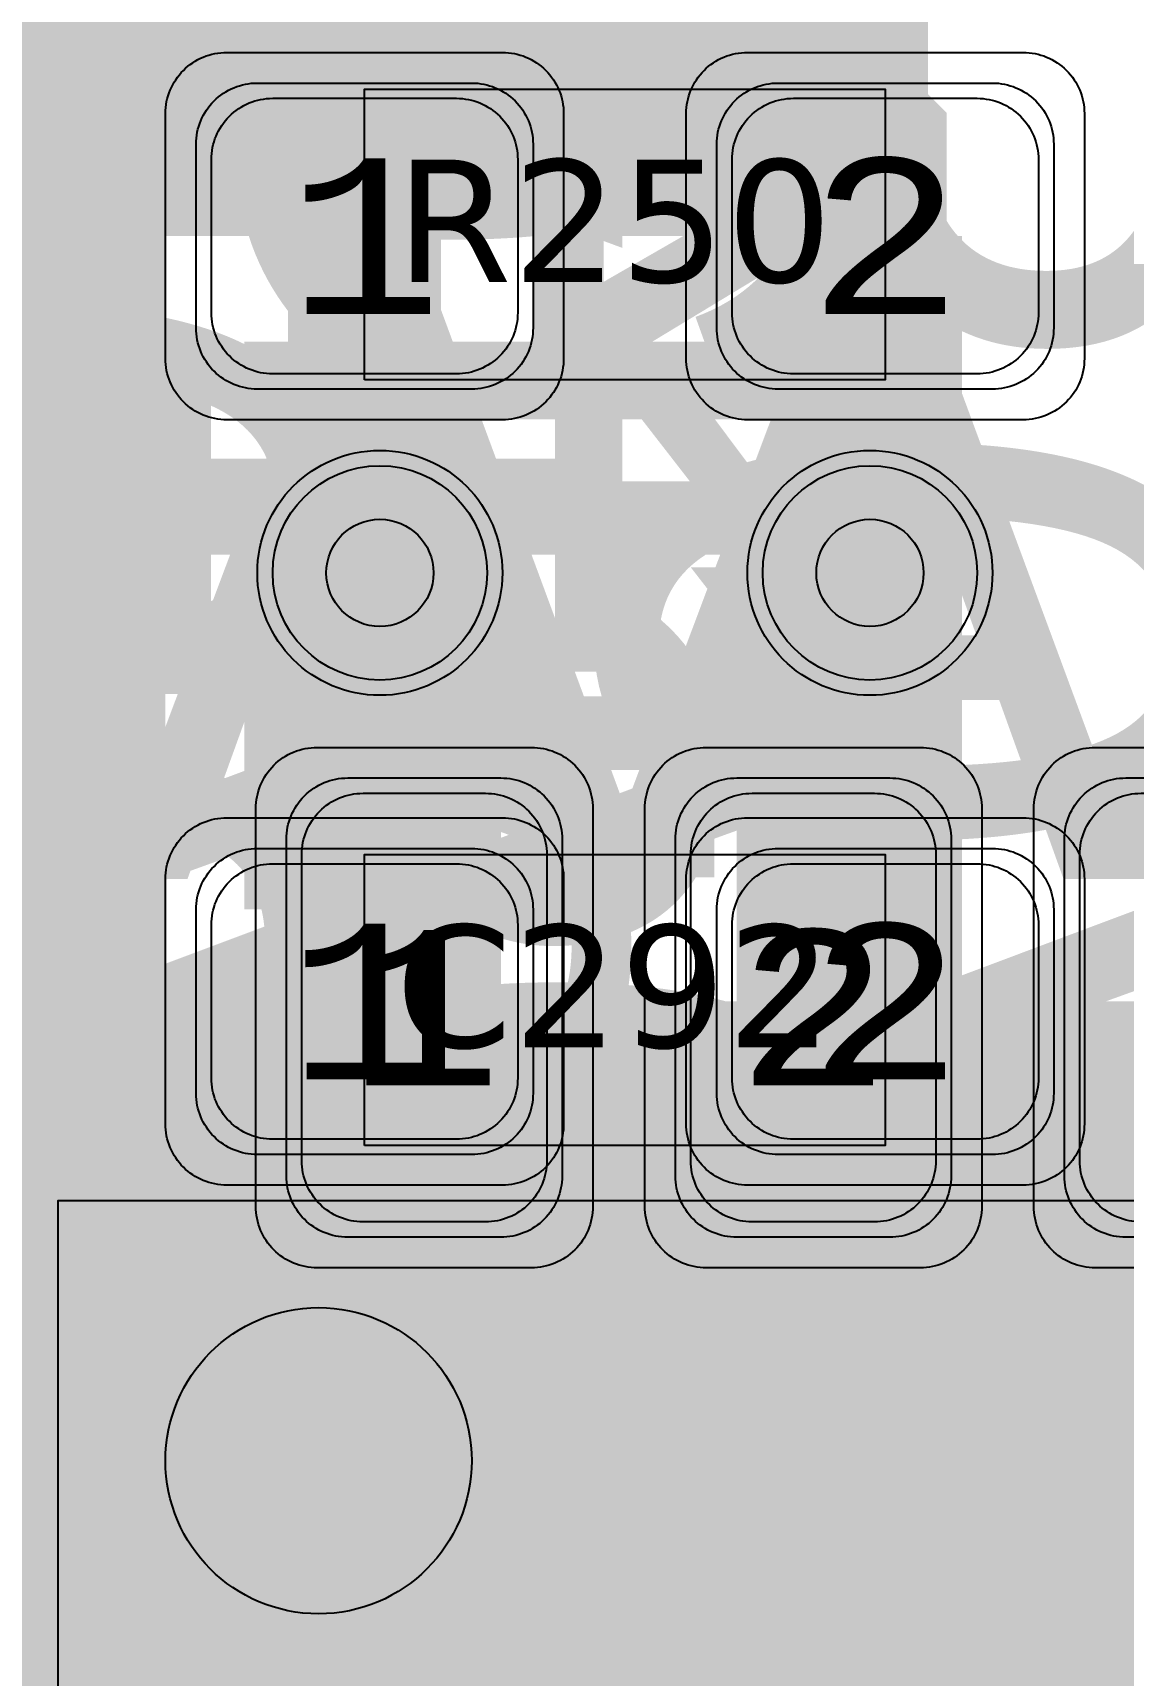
# Model space of a CAD drawing. Extents: x -28 to 199, y -61 to 255.
# Drawn here: x 35.07 to 38.63, y 147.3 to 152.66 of the extents above; entities that cross this region are included whole.
import ezdxf
from ezdxf.enums import TextEntityAlignment as Align

# ---------------------------------------------------------------- set-up
doc = ezdxf.new("R2010")
doc.units = 0
doc.header["$MEASUREMENT"] = 0
for name, color, linetype in [('ASSEMBLY_OUTLINES_BTM', 191, 'CONTINUOUS'), ('ASSEMBLY_OUTLINES_TOP', 102, 'CONTINUOUS'), ('ASSEMBLY_PART_NUMBERS_BTM', 191, 'CONTINUOUS'), ('ASSEMBLY_PART_NUMBERS_TOP', 102, 'CONTINUOUS'), ('ASSEMBLY_REF_DES_TOP', 102, 'CONTINUOUS'), ('DRILL_DRAWING', 21, 'CONTINUOUS'), ('GENERATED_SILKSCREEN_BTM', 255, 'CONTINUOUS'), ('GENERATED_SILKSCREEN_TOP', 140, 'CONTINUOUS'), ('PART_PADS_SMD_BTM', 10, 'CONTINUOUS'), ('PART_PADS_SMD_TOP', 150, 'CONTINUOUS'), ('PIN_NUMBERS_BTM', 8, 'CONTINUOUS'), ('PIN_NUMBERS_TOP', 8, 'CONTINUOUS'), ('PLACEMENT_OUTLINES_BTM', 222, 'CONTINUOUS'), ('PLACEMENT_OUTLINES_TOP', 130, 'CONTINUOUS'), ('PLANE_SHAPES_LAYER_2', 230, 'CONTINUOUS'), ('PLANE_SHAPES_LAYER_3', 81, 'CONTINUOUS'), ('SILKSCREEN_OUTLINES_BTM', 211, 'CONTINUOUS'), ('SILKSCREEN_OUTLINES_TOP', 150, 'CONTINUOUS'), ('SILKSCREEN_REF_DES_TOP', 150, 'CONTINUOUS'), ('SOLDERMASK_PADS_BTM', 12, 'CONTINUOUS'), ('SOLDERMASK_PADS_TOP', 180, 'CONTINUOUS'), ('SOLDERPASTE_PADS_BTM', 12, 'CONTINUOUS'), ('SOLDERPASTE_PADS_TOP', 180, 'CONTINUOUS'), ('TRACES_LAYER_BOTTOM', 10, 'CONTINUOUS'), ('TRACES_LAYER_TOP', 150, 'CONTINUOUS'), ('VIA_HOLES_LAYER_2', 30, 'CONTINUOUS'), ('VIA_HOLES_LAYER_3', 30, 'CONTINUOUS'), ('VIA_HOLES_LAYER_BOTTOM', 30, 'CONTINUOUS'), ('VIA_HOLES_LAYER_TOP', 30, 'CONTINUOUS'), ('VIA_PADS_LAYER_2', 230, 'CONTINUOUS'), ('VIA_PADS_LAYER_3', 81, 'CONTINUOUS'), ('VIA_PADS_LAYER_BOTTOM', 10, 'CONTINUOUS'), ('VIA_PADS_LAYER_TOP', 150, 'CONTINUOUS')]:
    doc.layers.add(name, color=color, linetype=linetype)
doc.styles.add('COURIER_NEW', font='COUR.TTF')
doc.styles.add('VERDANA', font='verdana.TTF')
doc.styles.add('VERIBEST_GERBER_0', font='txt')

msp = doc.modelspace()

# ---------------------------------------------------------------- hatches: boundary and pattern name
at = {"layer": 'ASSEMBLY_OUTLINES_BTM'}
h = msp.add_hatch(color=256, dxfattribs=at)
edge = h.paths.add_edge_path()
edge.add_arc((36, 148), 0.5, 0, 360)
at = {"layer": 'PLANE_SHAPES_LAYER_2'}
h = msp.add_hatch(color=256, dxfattribs=at)
h.paths.add_polyline_path([(169.5, 129.25), (149.5, 129.25), (142.25, 122), (142.25, 90.5), (147.5, 90.5), (147.5, 80), (154, 80), (154, 69.25), (131.75, 69.25), (131.75, 73.25), (121.25, 73.25), (121.25, 81), (110.5, 81), (110.5, 125.75), (106.5, 125.75), (106.5, 128.75), (93.5, 128.75), (93.5, 120.25), (91.75, 120.25), (91.75, 121.5), (80, 121.5), (80, 118.25), (73.25, 118.25), (73.25, 124.5), (67.5, 124.5), (67.5, 128), (57.75, 128), (57.75, 120.25), (55.25, 120.25), (55.25, 121.5), (47.5, 121.5), (47.5, 119), (35, 119), (35, 134.75), (32.75, 134.75), (32.75, 159.75), (29.25, 159.75), (29.25, 175.25), (22.5, 175.25), (22.5, 195.25), (17.25, 195.25), (17.25, 198), (22.5, 198), (22.5, 216.5), (40.25, 216.5), (40.25, 235.5), (54.5, 235.5), (54.5, 254), (87.25, 254), (87.25, 236.25), (86.25, 236.25), (86.25, 228.75), (81, 228.75), (81, 218.75), (95.25, 218.75), (95.25, 194.5), (87, 194.5), (87, 172), (131.1, 172), (131.1, 208.75), (115.5, 208.75), (115.5, 213.75), (106.75, 213.75), (106.75, 218.75), (110.25, 222.25), (110.25, 226.25), (142.5, 226.25), (142.5, 221.5), (160.5, 221.5), (160.5, 240.75), (169.5, 240.75)])
h.paths.add_polyline_path([(35.5, 149.5), (41.75, 149.5), (41.75, 152), (39.25, 152), (39.25, 154), (37.75, 154), (37.75, 152), (35.5, 152)], flags=16)
h.paths.add_polyline_path([(37.5, 125.75), (37.5, 128.75), (42.75, 128.75), (42.75, 125.75)], flags=16)
h.paths.add_polyline_path([(52, 127.75), (52, 130.75), (54.25, 130.75), (54.25, 127.75)], flags=16)
h.paths.add_polyline_path([(50.75, 219.5), (50.75, 226.5), (71.75, 226.5), (71.75, 219.5)], flags=16)
h.paths.add_polyline_path([(66.5, 150.75), (66.5, 177.5), (72.25, 177.5), (72.25, 150.75)], flags=16)
h.paths.add_polyline_path([(47.25, 185.25), (73, 185.25), (73, 188.25), (70.25, 188.25), (70.25, 191), (47.25, 191)], flags=16)
h.paths.add_polyline_path([(84.5, 208), (84.5, 212.75), (85, 212.75), (85, 208)], flags=16)
h.paths.add_polyline_path([(61.5, 137.25), (87.75, 137.25), (87.75, 140.5), (84.75, 140.5), (84.75, 143), (61.5, 143)], flags=16)
h.paths.add_polyline_path([(88.75, 127), (88.75, 130), (91, 130), (91, 127)], flags=16)
h.paths.add_polyline_path([(85.5, 130.25), (85.5, 132.5), (91, 132.5), (91, 130.25)], flags=16)
h.paths.add_polyline_path([(108.75, 142.25), (135.75, 142.25), (135.75, 145.75), (132.25, 145.75), (132.25, 149), (108.75, 149)], flags=16)
h.paths.add_polyline_path([(114.25, 126.75), (140.75, 126.75), (140.75, 129.75), (137.25, 129.75), (137.25, 133), (114.25, 133)], flags=16)
h.paths.add_polyline_path([(155.25, 180.25), (166.25, 180.25), (166.25, 186.25), (152.25, 186.25), (152.25, 183), (155.25, 183)], flags=16)
at = {"layer": 'PLANE_SHAPES_LAYER_3'}
h = msp.add_hatch(color=256, dxfattribs=at)
h.paths.add_polyline_path([(169.5, 129.25), (149.5, 129.25), (142.25, 122), (142.25, 90.5), (147.5, 90.5), (147.5, 80), (154, 80), (154, 69.25), (131.75, 69.25), (131.75, 73.25), (121.25, 73.25), (121.25, 81), (110.5, 81), (110.5, 125.75), (106.5, 125.75), (106.5, 128.75), (93.5, 128.75), (93.5, 120.25), (91.75, 120.25), (91.75, 121.5), (80, 121.5), (80, 118.25), (73.25, 118.25), (73.25, 124.5), (67.5, 124.5), (67.5, 127.75), (58.25, 127.75), (58.25, 130.25), (88.75, 130.25), (88.75, 127), (91, 127), (91, 132.5), (55, 132.5), (55, 131.25), (52, 131.25), (52, 127.75), (55, 127.75), (55, 127.25), (57.75, 127.25), (57.75, 120.25), (55.25, 120.25), (55.25, 121.5), (47.5, 121.5), (47.5, 119), (35, 119), (35, 134.75), (32.75, 134.75), (32.75, 159.75), (29.25, 159.75), (29.25, 175.25), (22.5, 175.25), (22.5, 195.25), (17.25, 195.25), (17.25, 198), (22.5, 198), (22.5, 216.5), (40.25, 216.5), (40.25, 235.5), (54.5, 235.5), (54.5, 254), (87.25, 254), (87.25, 236.25), (86.25, 236.25), (86.25, 228.75), (81, 228.75), (81, 218.75), (95.25, 218.75), (95.25, 194.5), (87, 194.5), (87, 172), (131.1, 172), (131.1, 208.75), (115.5, 208.75), (115.5, 213.75), (106.75, 213.75), (106.75, 218.75), (110.25, 222.25), (110.25, 226.25), (142.5, 226.25), (142.5, 221.5), (160.5, 221.5), (160.5, 240.75), (169.5, 240.75)])
h.paths.add_polyline_path([(35.5, 149.5), (41.75, 149.5), (41.75, 152), (39.25, 152), (39.25, 154), (37.75, 154), (37.75, 152), (35.5, 152)], flags=16)
h.paths.add_polyline_path([(37.5, 125.75), (37.5, 128.75), (42.75, 128.75), (42.75, 125.75)], flags=16)
h.paths.add_polyline_path([(50.75, 219.5), (50.75, 226.5), (71.75, 226.5), (71.75, 219.5)], flags=16)
h.paths.add_polyline_path([(66.5, 150.75), (66.5, 177.5), (72.25, 177.5), (72.25, 150.75)], flags=16)
h.paths.add_polyline_path([(47.25, 185.25), (73, 185.25), (73, 188.25), (70.25, 188.25), (70.25, 191), (47.25, 191)], flags=16)
h.paths.add_polyline_path([(84.5, 208), (84.5, 212.75), (85, 212.75), (85, 208)], flags=16)
h.paths.add_polyline_path([(61.5, 137.25), (87.75, 137.25), (87.75, 140.5), (84.75, 140.5), (84.75, 143), (61.5, 143)], flags=16)
h.paths.add_polyline_path([(108.75, 142.25), (135.75, 142.25), (135.75, 145.75), (132.25, 145.75), (132.25, 149), (108.75, 149)], flags=16)
h.paths.add_polyline_path([(114.25, 126.75), (140.75, 126.75), (140.75, 129.75), (137.25, 129.75), (137.25, 133), (114.25, 133)], flags=16)
h.paths.add_polyline_path([(155.25, 180.25), (166.25, 180.25), (166.25, 186.25), (152.25, 186.25), (152.25, 183), (155.25, 183)], flags=16)
at = {"layer": 'VIA_HOLES_LAYER_2'}
h = msp.add_hatch(color=256, dxfattribs=at)
edge = h.paths.add_edge_path()
edge.add_arc((36.2, 150.9), 0.175, 0, 360)
h = msp.add_hatch(color=256, dxfattribs=at)
edge = h.paths.add_edge_path()
edge.add_arc((37.8, 150.9), 0.175, 0, 360)
at = {"layer": 'VIA_HOLES_LAYER_3'}
h = msp.add_hatch(color=256, dxfattribs=at)
edge = h.paths.add_edge_path()
edge.add_arc((36.2, 150.9), 0.175, 0, 360)
h = msp.add_hatch(color=256, dxfattribs=at)
edge = h.paths.add_edge_path()
edge.add_arc((37.8, 150.9), 0.175, 0, 360)
at = {"layer": 'VIA_HOLES_LAYER_BOTTOM'}
h = msp.add_hatch(color=256, dxfattribs=at)
edge = h.paths.add_edge_path()
edge.add_arc((36.2, 150.9), 0.175, 0, 360)
h = msp.add_hatch(color=256, dxfattribs=at)
edge = h.paths.add_edge_path()
edge.add_arc((37.8, 150.9), 0.175, 0, 360)
at = {"layer": 'VIA_HOLES_LAYER_TOP'}
h = msp.add_hatch(color=256, dxfattribs=at)
edge = h.paths.add_edge_path()
edge.add_arc((36.2, 150.9), 0.175, 0, 360)
h = msp.add_hatch(color=256, dxfattribs=at)
edge = h.paths.add_edge_path()
edge.add_arc((37.8, 150.9), 0.175, 0, 360)

# ---------------------------------------------------------------- linework, layer by layer
at = {"layer": 'ASSEMBLY_OUTLINES_BTM', "const_width": 0.1}
msp.add_lwpolyline([(35.15, 144.65), (35.15, 148.85), (41.35, 148.85), (41.35, 144.65)], close=True, dxfattribs=at)
at = {"layer": 'ASSEMBLY_OUTLINES_BTM'}
msp.add_circle((36, 148), 0.5, dxfattribs=at)
at = {"layer": 'ASSEMBLY_OUTLINES_TOP'}
for points in [[(36.15, 151.53), (36.15, 152.48), (37.85, 152.48), (37.85, 151.53)], [(36.15, 149.03), (36.15, 149.98), (37.85, 149.98), (37.85, 149.03)]]:
    msp.add_lwpolyline(points, close=True, dxfattribs=at)
at = {"layer": 'GENERATED_SILKSCREEN_BTM', "const_width": 0.15}
for points in [[(35.831895, 148.849995), (35.150005, 148.849995), (35.150005, 144.650005), (35.831895, 144.650005, 9.4912e-06), (35.831892, 144.649995), (35.15, 144.649995, -0.4142135624), (35.149995, 144.65), (35.149995, 148.85, -0.4142135624), (35.15, 148.850005), (35.831892, 148.850005, 9.4912e-06), (35.831895, 148.849995)], [(37.101895, 148.849995), (36.858105, 148.849995, 9.4912e-06), (36.858108, 148.850005), (37.101892, 148.850005, 9.4912e-06), (37.101895, 148.849995)], [(38.371895, 148.849995), (38.128105, 148.849995, 9.4912e-06), (38.128108, 148.850005), (38.371892, 148.850005, 9.4912e-06), (38.371895, 148.849995)]]:
    msp.add_lwpolyline(points, format="xyb", dxfattribs=at)
at = {"layer": 'GENERATED_SILKSCREEN_TOP', "const_width": 0.15}
for points in [[(37.292098, 152.480005, 1.22306e-05), (37.292089, 152.479995), (36.707911, 152.479995, 1.22306e-05), (36.707902, 152.480005), (37.292098, 152.480005)], [(37.283844, 151.529995), (36.716156, 151.529995, 1.1642e-05), (36.716164, 151.530005), (37.283836, 151.530005, 1.1642e-05), (37.283844, 151.529995)], [(37.292098, 149.980005, 1.22306e-05), (37.292089, 149.979995), (36.707911, 149.979995, 1.22306e-05), (36.707902, 149.980005), (37.292098, 149.980005)], [(37.283844, 149.029995), (36.716156, 149.029995, 1.1642e-05), (36.716164, 149.030005), (37.283836, 149.030005, 1.1642e-05), (37.283844, 149.029995)]]:
    msp.add_lwpolyline(points, format="xyb", dxfattribs=at)
for points in [[(34.8772, 152.3264), (35.1468, 152.3264), (35.15, 152.3256), (35.1508, 152.3256), (35.1516, 152.3248), (35.154, 152.324), (35.1572, 152.3232), (35.2916, 152.2136), (35.294, 152.2096), (35.2948, 152.2064), (35.2964, 152.204), (35.2972, 152.2008), (35.2972, 151.652), (35.2964, 151.6496), (35.2948, 151.644), (35.294, 151.6424), (35.2916, 151.6392), (35.1572, 151.5296), (35.154, 151.5288), (35.1524, 151.528), (35.1508, 151.5272), (35.1492, 151.5264), (35.1468, 151.5264), (34.8772, 151.5264)], [(34.7588, 152.1928), (34.7588, 151.66), (34.806, 151.62), (35.1932, 152.2512), (35.1404, 152.2936), (34.882, 152.2936), (34.7588, 152.1928)], [(34.8316, 151.5992), (34.882, 151.5592), (35.1404, 151.5592), (35.2652, 151.66), (35.2652, 152.1928), (35.218, 152.2304), (34.8316, 151.5992)], [(35.3496, 147.6796), (35.2152, 147.7892), (35.2112, 147.7916), (35.2104, 147.7948), (35.2088, 147.798), (35.208, 147.802), (35.208, 148.3508), (35.2088, 148.3548), (35.2104, 148.358), (35.212, 148.3596), (35.2128, 148.3612), (35.2144, 148.3636), (35.3496, 148.4732), (35.352, 148.474), (35.3544, 148.4748), (35.3552, 148.4756), (35.3584, 148.4764), (35.628, 148.4764), (35.632, 148.4756), (35.6336, 148.4748), (35.636, 148.474), (35.6384, 148.4732), (35.7736, 148.3636), (35.7768, 148.3596), (35.7784, 148.3532), (35.7776, 148.3484), (35.776, 148.3444), (35.7736, 148.3412), (35.7696, 148.338), (35.7656, 148.3356), (35.7616, 148.3348), (35.7576, 148.3348), (35.7544, 148.3372), (35.6224, 148.4436), (35.364, 148.4436), (35.2408, 148.3428), (35.2408, 147.81), (35.364, 147.7092), (35.6224, 147.7092), (35.7544, 147.8156), (35.7576, 147.8172), (35.7616, 147.818), (35.7656, 147.8172), (35.7696, 147.8148), (35.7736, 147.8116), (35.776, 147.8076), (35.7776, 147.8028), (35.7784, 147.798), (35.7768, 147.7932), (35.7736, 147.7892), (35.6384, 147.6796), (35.6352, 147.678), (35.6344, 147.6772), (35.632, 147.6772), (35.6312, 147.6764), (35.6304, 147.6764), (35.628, 147.6764), (35.3584, 147.6764), (35.3552, 147.6772), (35.352, 147.678), (35.3496, 147.6796)], [(36.3936, 148.4732), (36.528, 148.3636), (36.5304, 148.3596), (36.5312, 148.3564), (36.5328, 148.354), (36.5336, 148.3508), (36.5336, 148.2412), (36.5328, 148.238), (36.5312, 148.2332), (36.5304, 148.2292), (36.528, 148.2276), (35.9952, 147.7948), (35.9952, 147.7092), (36.5176, 147.7092), (36.5232, 147.7076), (36.528, 147.7044), (36.5304, 147.6988), (36.5312, 147.6924), (36.5304, 147.6868), (36.528, 147.6812), (36.5232, 147.678), (36.5176, 147.6764), (35.9784, 147.6764), (35.972, 147.678), (35.968, 147.682), (35.964, 147.686), (35.9624, 147.6924), (35.9624, 147.802), (35.9632, 147.8044), (35.9648, 147.81), (35.9664, 147.8124), (35.968, 147.814), (35.9696, 147.8156), (36.5016, 148.2492), (36.5016, 148.3428), (36.3768, 148.4436), (36.1184, 148.4436), (35.988, 148.3372), (35.9824, 148.3356), (35.9768, 148.3364), (35.972, 148.3388), (35.9688, 148.3436), (35.9656, 148.3484), (35.9648, 148.354), (35.9648, 148.3572), (35.9656, 148.3596), (35.9696, 148.3636), (36.104, 148.4732), (36.1072, 148.474), (36.1096, 148.4748), (36.1104, 148.4756), (36.1136, 148.4764), (36.3832, 148.4764), (36.3864, 148.4756), (36.3872, 148.4756), (36.388, 148.4748), (36.3904, 148.474), (36.3936, 148.4732)], [(36.86, 147.6796), (36.7256, 147.7892), (36.7216, 147.7932), (36.7208, 147.7956), (36.7208, 147.798), (36.7216, 147.8036), (36.7248, 147.8092), (36.728, 147.8132), (36.7328, 147.8164), (36.7384, 147.8172), (36.744, 147.8156), (36.8744, 147.7092), (37.1328, 147.7092), (37.2576, 147.81), (37.2576, 148.0972), (37.1488, 148.0092), (37.1456, 148.0076), (37.1448, 148.0068), (37.1424, 148.006), (37.1392, 148.006), (36.8696, 148.006), (36.8664, 148.006), (36.8616, 148.0076), (36.86, 148.0092), (36.7256, 148.118), (36.724, 148.1188), (36.7224, 148.1204), (36.7208, 148.1228), (36.7192, 148.1284), (36.7184, 148.1316), (36.7184, 148.3508), (36.7192, 148.3548), (36.7208, 148.358), (36.7224, 148.3604), (36.724, 148.3612), (36.7256, 148.3636), (36.86, 148.4732), (36.8632, 148.474), (36.8656, 148.4748), (36.8664, 148.4756), (36.8696, 148.4764), (37.1392, 148.4764), (37.1424, 148.4756), (37.1432, 148.4756), (37.144, 148.4748), (37.1464, 148.474), (37.1496, 148.4732), (37.284, 148.3636), (37.2864, 148.3596), (37.2872, 148.3564), (37.2888, 148.354), (37.2896, 148.3508), (37.2896, 147.802), (37.2888, 147.7996), (37.2872, 147.794), (37.2864, 147.7924), (37.284, 147.7892), (37.1496, 147.6796), (37.1456, 147.678), (37.1448, 147.6772), (37.1432, 147.6772), (37.1416, 147.6764), (37.1408, 147.6764), (37.1392, 147.6764), (36.8696, 147.6764), (36.8664, 147.6772), (36.8632, 147.678), (36.86, 147.6796)], [(37.9056, 148.4732), (38.04, 148.3636), (38.0424, 148.3596), (38.0432, 148.3564), (38.0448, 148.354), (38.0456, 148.3508), (38.0456, 148.2412), (38.0448, 148.238), (38.0432, 148.2332), (38.0424, 148.2292), (38.04, 148.2276), (37.5072, 147.7948), (37.5072, 147.7092), (38.0296, 147.7092), (38.0352, 147.7076), (38.04, 147.7044), (38.0424, 147.6988), (38.0432, 147.6924), (38.0424, 147.6868), (38.04, 147.6812), (38.0352, 147.678), (38.0296, 147.6764), (37.4904, 147.6764), (37.484, 147.678), (37.48, 147.682), (37.476, 147.686), (37.4744, 147.6924), (37.4744, 147.802), (37.4752, 147.8044), (37.4768, 147.81), (37.4784, 147.8124), (37.48, 147.814), (37.4816, 147.8156), (38.0136, 148.2492), (38.0136, 148.3428), (37.8888, 148.4436), (37.6304, 148.4436), (37.5, 148.3372), (37.4944, 148.3356), (37.4888, 148.3364), (37.484, 148.3388), (37.4808, 148.3436), (37.4776, 148.3484), (37.4768, 148.354), (37.4768, 148.3572), (37.4776, 148.3596), (37.4816, 148.3636), (37.616, 148.4732), (37.6192, 148.474), (37.6216, 148.4748), (37.6224, 148.4756), (37.6256, 148.4764), (37.8952, 148.4764), (37.8984, 148.4756), (37.8992, 148.4756), (37.9, 148.4748), (37.9024, 148.474), (37.9056, 148.4732)], [(36.7512, 148.3428), (36.7512, 148.1396), (36.8744, 148.038), (37.1328, 148.038), (37.2576, 148.1396), (37.2576, 148.3428), (37.1328, 148.4436), (36.8744, 148.4436), (36.7512, 148.3428)]]:
    msp.add_lwpolyline(points, dxfattribs=at)
at = {"layer": 'PART_PADS_SMD_BTM'}
for points in [[(36.595, 150.23, -0.4142135624), (36.795, 150.03), (36.795, 148.93, -0.4142135624), (36.595, 148.73), (36.095, 148.73, -0.4142135624), (35.895, 148.93), (35.895, 150.03, -0.4142135624), (36.095, 150.23)], [(37.865, 150.23, -0.4142135624), (38.065, 150.03), (38.065, 148.93, -0.4142135624), (37.865, 148.73), (37.365, 148.73, -0.4142135624), (37.165, 148.93), (37.165, 150.03, -0.4142135624), (37.365, 150.23)], [(39.135, 150.23, -0.4142135624), (39.335, 150.03), (39.335, 148.93, -0.4142135624), (39.135, 148.73), (38.635, 148.73, -0.4142135624), (38.435, 148.93), (38.435, 150.03, -0.4142135624), (38.635, 150.23)]]:
    msp.add_lwpolyline(points, format="xyb", close=True, dxfattribs=at)
at = {"layer": 'PART_PADS_SMD_TOP'}
for points in [[(35.6, 152.3, -0.4142135624), (35.8, 152.5), (36.5, 152.5, -0.4142135624), (36.7, 152.3), (36.7, 151.7, -0.4142135624), (36.5, 151.5), (35.8, 151.5, -0.4142135624), (35.6, 151.7)], [(37.3, 152.3, -0.4142135624), (37.5, 152.5), (38.2, 152.5, -0.4142135624), (38.4, 152.3), (38.4, 151.7, -0.4142135624), (38.2, 151.5), (37.5, 151.5, -0.4142135624), (37.3, 151.7)], [(35.6, 149.8, -0.4142135624), (35.8, 150), (36.5, 150, -0.4142135624), (36.7, 149.8), (36.7, 149.2, -0.4142135624), (36.5, 149), (35.8, 149, -0.4142135624), (35.6, 149.2)], [(37.3, 149.8, -0.4142135624), (37.5, 150), (38.2, 150, -0.4142135624), (38.4, 149.8), (38.4, 149.2, -0.4142135624), (38.2, 149), (37.5, 149, -0.4142135624), (37.3, 149.2)]]:
    msp.add_lwpolyline(points, format="xyb", close=True, dxfattribs=at)
at = {"layer": 'PLACEMENT_OUTLINES_BTM'}
msp.add_lwpolyline([(35.15, 144.65), (35.15, 148.85), (41.35, 148.85), (41.35, 144.65)], close=True, dxfattribs=at)
at = {"layer": 'PLACEMENT_OUTLINES_TOP'}
for points in [[(36.15, 151.53), (36.15, 152.48), (37.85, 152.48), (37.85, 151.53)], [(36.15, 149.03), (36.15, 149.98), (37.85, 149.98), (37.85, 149.03)]]:
    msp.add_lwpolyline(points, close=True, dxfattribs=at)
at = {"layer": 'SILKSCREEN_OUTLINES_BTM'}
msp.add_lwpolyline([(35.15, 144.65), (35.15, 148.85), (41.35, 148.85), (41.35, 144.65)], close=True, dxfattribs=at)
at = {"layer": 'SILKSCREEN_OUTLINES_TOP'}
for points in [[(36.15, 151.53), (36.15, 152.48), (37.85, 152.48), (37.85, 151.53)], [(36.15, 149.03), (36.15, 149.98), (37.85, 149.98), (37.85, 149.03)]]:
    msp.add_lwpolyline(points, close=True, dxfattribs=at)
at = {"layer": 'SOLDERMASK_PADS_BTM'}
for points in [[(36.695, 150.33, -0.4142135624), (36.895, 150.13), (36.895, 148.83, -0.4142135624), (36.695, 148.63), (35.995, 148.63, -0.4142135624), (35.795, 148.83), (35.795, 150.13, -0.4142135624), (35.995, 150.33)], [(37.965, 150.33, -0.4142135624), (38.165, 150.13), (38.165, 148.83, -0.4142135624), (37.965, 148.63), (37.265, 148.63, -0.4142135624), (37.065, 148.83), (37.065, 150.13, -0.4142135624), (37.265, 150.33)], [(39.235, 150.33, -0.4142135624), (39.435, 150.13), (39.435, 148.83, -0.4142135624), (39.235, 148.63), (38.535, 148.63, -0.4142135624), (38.335, 148.83), (38.335, 150.13, -0.4142135624), (38.535, 150.33)]]:
    msp.add_lwpolyline(points, format="xyb", close=True, dxfattribs=at)
at = {"layer": 'SOLDERMASK_PADS_TOP'}
for points in [[(35.5, 152.4, -0.4142135624), (35.7, 152.6), (36.6, 152.6, -0.4142135624), (36.8, 152.4), (36.8, 151.6, -0.4142135624), (36.6, 151.4), (35.7, 151.4, -0.4142135624), (35.5, 151.6)], [(37.2, 152.4, -0.4142135624), (37.4, 152.6), (38.3, 152.6, -0.4142135624), (38.5, 152.4), (38.5, 151.6, -0.4142135624), (38.3, 151.4), (37.4, 151.4, -0.4142135624), (37.2, 151.6)], [(35.5, 149.9, -0.4142135624), (35.7, 150.1), (36.6, 150.1, -0.4142135624), (36.8, 149.9), (36.8, 149.1, -0.4142135624), (36.6, 148.9), (35.7, 148.9, -0.4142135624), (35.5, 149.1)], [(37.2, 149.9, -0.4142135624), (37.4, 150.1), (38.3, 150.1, -0.4142135624), (38.5, 149.9), (38.5, 149.1, -0.4142135624), (38.3, 148.9), (37.4, 148.9, -0.4142135624), (37.2, 149.1)]]:
    msp.add_lwpolyline(points, format="xyb", close=True, dxfattribs=at)
at = {"layer": 'SOLDERPASTE_PADS_BTM'}
for points in [[(36.545, 150.18, -0.4142135624), (36.745, 149.98), (36.745, 148.98, -0.4142135624), (36.545, 148.78), (36.145, 148.78, -0.4142135624), (35.945, 148.98), (35.945, 149.98, -0.4142135624), (36.145, 150.18)], [(37.815, 150.18, -0.4142135624), (38.015, 149.98), (38.015, 148.98, -0.4142135624), (37.815, 148.78), (37.415, 148.78, -0.4142135624), (37.215, 148.98), (37.215, 149.98, -0.4142135624), (37.415, 150.18)], [(39.085, 150.18, -0.4142135624), (39.285, 149.98), (39.285, 148.98, -0.4142135624), (39.085, 148.78), (38.685, 148.78, -0.4142135624), (38.485, 148.98), (38.485, 149.98, -0.4142135624), (38.685, 150.18)]]:
    msp.add_lwpolyline(points, format="xyb", close=True, dxfattribs=at)
at = {"layer": 'SOLDERPASTE_PADS_TOP'}
for points in [[(35.65, 152.25, -0.4142135624), (35.85, 152.45), (36.45, 152.45, -0.4142135624), (36.65, 152.25), (36.65, 151.75, -0.4142135624), (36.45, 151.55), (35.85, 151.55, -0.4142135624), (35.65, 151.75)], [(37.35, 152.25, -0.4142135624), (37.55, 152.45), (38.15, 152.45, -0.4142135624), (38.35, 152.25), (38.35, 151.75, -0.4142135624), (38.15, 151.55), (37.55, 151.55, -0.4142135624), (37.35, 151.75)], [(35.65, 149.75, -0.4142135624), (35.85, 149.95), (36.45, 149.95, -0.4142135624), (36.65, 149.75), (36.65, 149.25, -0.4142135624), (36.45, 149.05), (35.85, 149.05, -0.4142135624), (35.65, 149.25)], [(37.35, 149.75, -0.4142135624), (37.55, 149.95), (38.15, 149.95, -0.4142135624), (38.35, 149.75), (38.35, 149.25, -0.4142135624), (38.15, 149.05), (37.55, 149.05, -0.4142135624), (37.35, 149.25)]]:
    msp.add_lwpolyline(points, format="xyb", close=True, dxfattribs=at)
at = {"layer": 'TRACES_LAYER_BOTTOM', "const_width": 0.5}
for points in [[(36.75, 153.4), (36.75, 153.35), (37.8, 152.3), (37.8, 150.9)], [(36.2, 150.9), (36.345, 150.755), (36.345, 149.48)], [(37.8, 150.9), (37.615, 150.715), (37.615, 149.48)]]:
    msp.add_lwpolyline(points, dxfattribs=at)
at = {"layer": 'TRACES_LAYER_TOP'}
for points, const_width in [([(36.75, 153.4), (36.75, 152.820979), (36.15, 152.220979), (36.15, 152)], 0.5), ([(36.15, 152), (36.15, 150.9)], 0.5), ([(37.85, 152), (37.85, 150.85)], 0.5), ([(36.15, 149.5), (36.15, 150.9)], 0.5), ([(36.2, 150.9), (36.15, 150.9)], 0.5), ([(37.85, 150.85), (37.8, 150.9)], 0.5), ([(37.85, 150.85), (37.85, 149.5)], 0.5), ([(37.85, 149.5), (37.85, 148.440256), (39.036851, 147.253405), (42.128952, 147.253405), (44.125547, 149.25), (47.15, 149.25)], 0.35)]:
    msp.add_lwpolyline(points, dxfattribs=dict(at, const_width=const_width))
at = {"layer": 'VIA_HOLES_LAYER_2'}
for centre in [(36.2, 150.9), (37.8, 150.9)]:
    msp.add_circle(centre, 0.175, dxfattribs=at)
at = {"layer": 'VIA_HOLES_LAYER_3'}
for centre in [(36.2, 150.9), (37.8, 150.9)]:
    msp.add_circle(centre, 0.175, dxfattribs=at)
at = {"layer": 'VIA_HOLES_LAYER_BOTTOM'}
for centre in [(36.2, 150.9), (37.8, 150.9)]:
    msp.add_circle(centre, 0.175, dxfattribs=at)
at = {"layer": 'VIA_HOLES_LAYER_TOP'}
for centre in [(36.2, 150.9), (37.8, 150.9)]:
    msp.add_circle(centre, 0.175, dxfattribs=at)
at = {"layer": 'VIA_PADS_LAYER_2'}
for centre in [(36.2, 150.9), (37.8, 150.9)]:
    msp.add_circle(centre, 0.4, dxfattribs=at)
at = {"layer": 'VIA_PADS_LAYER_3'}
for centre in [(36.2, 150.9), (37.8, 150.9)]:
    msp.add_circle(centre, 0.4, dxfattribs=at)
at = {"layer": 'VIA_PADS_LAYER_BOTTOM'}
for centre in [(36.2, 150.9), (37.8, 150.9)]:
    msp.add_circle(centre, 0.35, dxfattribs=at)
at = {"layer": 'VIA_PADS_LAYER_TOP'}
for centre in [(36.2, 150.9), (37.8, 150.9)]:
    msp.add_circle(centre, 0.35, dxfattribs=at)

# ---------------------------------------------------------------- texts
at = {"layer": 'ASSEMBLY_PART_NUMBERS_BTM', "style": 'VERIBEST_GERBER_0', "text_generation_flag": 2}
msp.add_text('MMZ1608A182B', height=2.032, rotation=90, dxfattribs=at).set_placement((34.96, 166), align=Align.TOP_LEFT)
msp.add_text('TLP2160(F)', height=2.032, dxfattribs=at).set_placement((38.25, 149.29), align=Align.TOP_LEFT)
at = {"layer": 'ASSEMBLY_PART_NUMBERS_TOP', "style": 'VERIBEST_GERBER_0'}
for s, p in [('CL10B104KB8SFNC', (37.79, 176.75)), ('ERJ-3EKF6200V', (36.04, 169.25)), ('ERJ-3EKF4701V', (37.46, 169.25)), ('ERJ-3EKF10R0V', (38.96, 169.25)), ('GRM216R71H103KA01D', (37.79, 169)), ('CL21B106KOQNNNE', (37.29, 154.5))]:
    msp.add_text(s, height=2.032, rotation=270, dxfattribs=at).set_placement(p, align=Align.TOP_LEFT)
for s, p in [('TP-1_OSC_OSC', (36.75, 155.21)), ('ERJ-3EKF4701V', (37, 149.46))]:
    msp.add_text(s, height=2.032, dxfattribs=at).set_placement(p, align=Align.TOP_LEFT)
at = {"layer": 'ASSEMBLY_REF_DES_TOP', "style": 'VERDANA'}
for s, p in [('R250', (36.25, 152.25)), ('C292', (36.25, 149.75))]:
    msp.add_text(s, height=0.4, dxfattribs=at).set_placement(p, align=Align.TOP_LEFT)
at = {"layer": 'DRILL_DRAWING', "style": 'VERIBEST_GERBER_0'}
for p in [(36.2, 150.9), (37.8, 150.9), (39.4, 150.9)]:
    msp.add_text('A', height=2, dxfattribs=at).set_placement(p, align=Align.MIDDLE_CENTER)
at = {"layer": 'PIN_NUMBERS_BTM', "style": 'COURIER_NEW'}
for s, p in [('1', (36.15, 152)), ('2', (37.85, 152)), ('1', (36.15, 149.5)), ('1', (36.345, 149.48)), ('2', (37.615, 149.48)), ('2', (37.85, 149.5))]:
    msp.add_text(s, height=0.508, dxfattribs=at).set_placement(p, align=Align.MIDDLE_CENTER)
at = {"layer": 'PIN_NUMBERS_TOP', "style": 'COURIER_NEW'}
for s, p in [('1', (36.15, 152)), ('2', (37.85, 152)), ('1', (36.15, 149.5)), ('1', (36.345, 149.48)), ('2', (37.615, 149.48)), ('2', (37.85, 149.5))]:
    msp.add_text(s, height=0.508, dxfattribs=at).set_placement(p, align=Align.MIDDLE_CENTER)
at = {"layer": 'SILKSCREEN_REF_DES_TOP', "style": 'VERIBEST_GERBER_0'}
msp.add_text('C292', height=0.8, dxfattribs=at).set_placement((35.1, 148.49), align=Align.TOP_LEFT)

doc.saveas('drawing.dxf')
